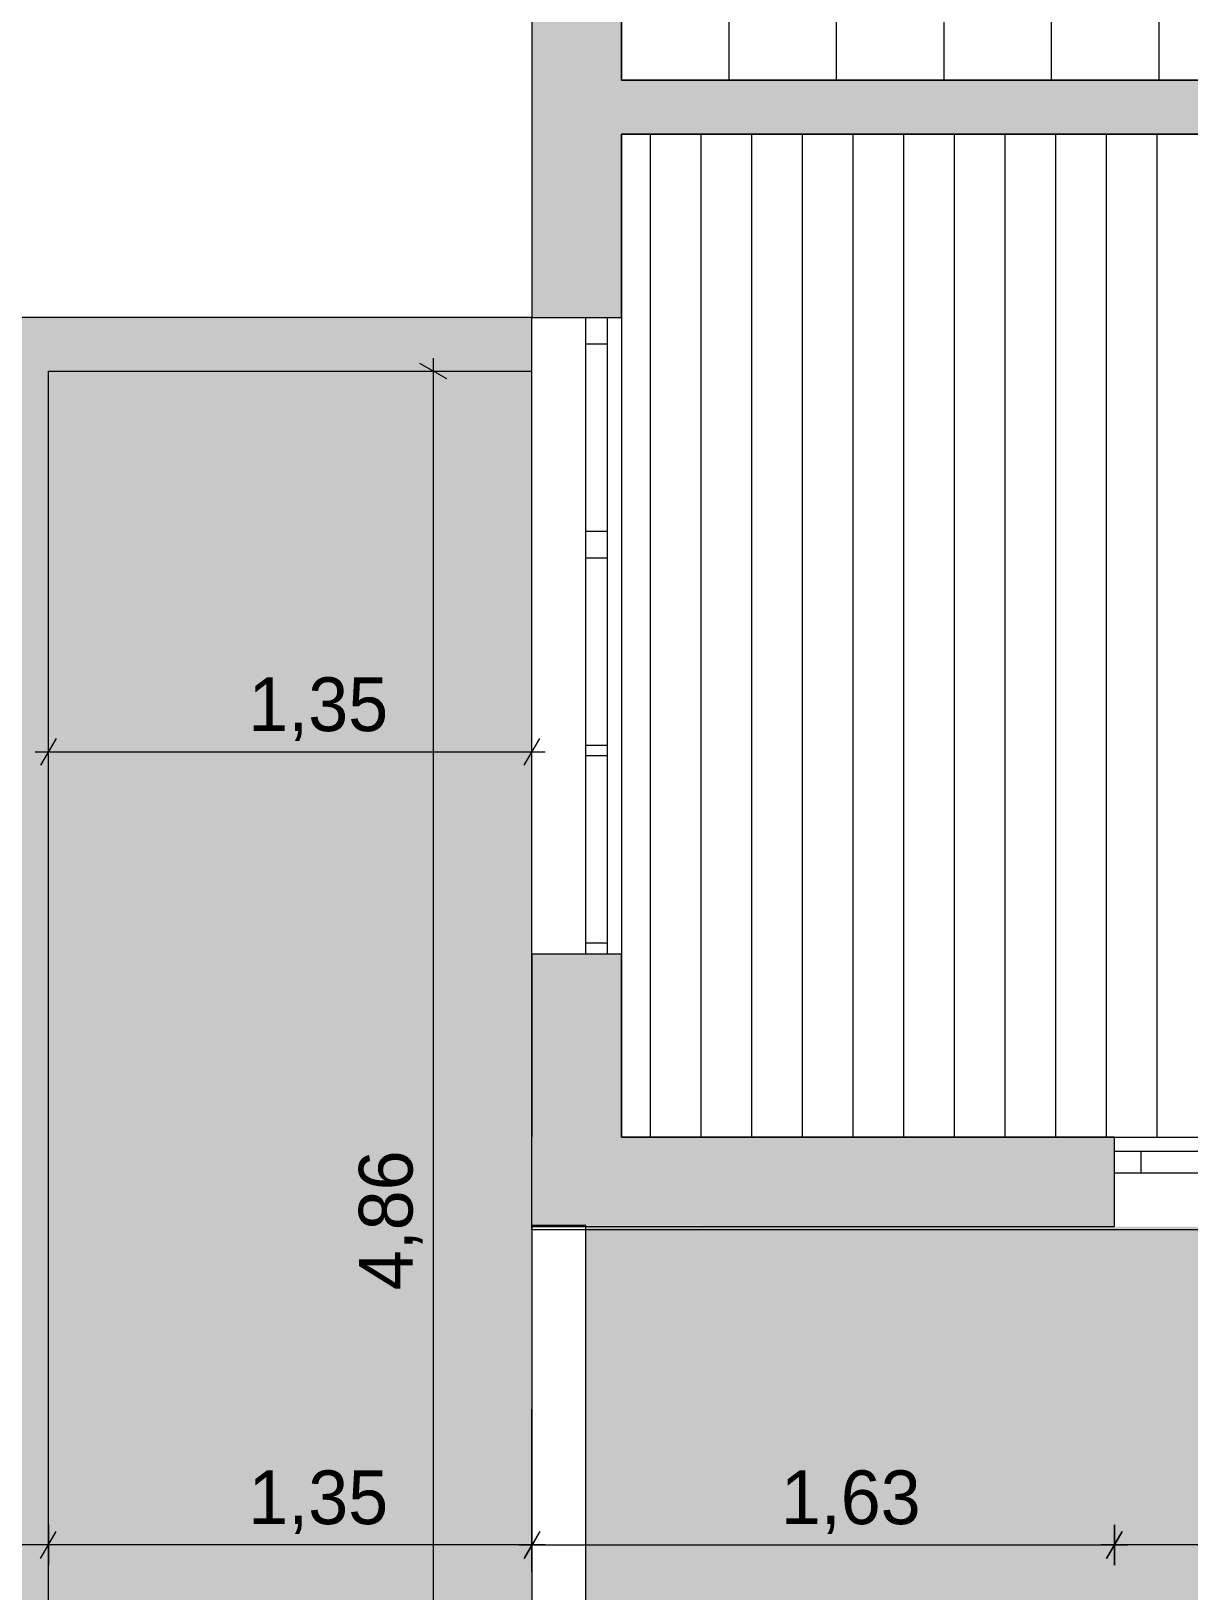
# Model space of a CAD drawing. Header units: metres. Extents: x -111189 to -108577, y -72951 to -72647.
# Drawn here: x -110740.707 to -110737.475, y -72939.171 to -72934.817 of the extents above; entities that cross this region are included whole.
import ezdxf

# ---------------------------------------------------------------- set-up
doc = ezdxf.new("R2010")
doc.units = ezdxf.units.M
doc.header["$MEASUREMENT"] = 0
doc.set_wipeout_variables(frame=1)
for name, pattern in [('Dashed', [0.423333, 0.211667, -0.211667]), ('Dot & Dashed', [0.670278, 0.3175, -0.176389, 0, -0.176389]), ('OTK - Tracejado', [0.08, 0.04, -0.04]), ('Wipeout_Contour', [1, 0, -1])]:
    doc.linetypes.add(name, pattern=pattern)
for name, color, linetype in [('Planta Piso -1_1_0', 7, 'Continuous'), ('Planta Piso -1_1_01 - TERRENO PROPOSTO', 7, 'Continuous'), ('Planta Piso -1_1_03 - LAJES', 7, 'Continuous'), ('Planta Piso -1_1_06 - ESCADAS _ GUARDAS', 7, 'Continuous'), ('Planta Piso -1_1_07 - MUROS', 7, 'Continuous'), ('Planta Piso -1_1_12 - COTAS GERAIS', 7, 'Continuous')]:
    doc.layers.add(name, color=color, linetype=linetype)
doc.styles.add('ESTILO_GERADO_3', font='AGENCYR.TTF')

# ---------------------------------------------------------------- blocks, each defined once
blk = doc.blocks.new('*X140', base_point=(-110755.4355, -72968.689))
at = {"layer": 'Planta Piso -1_1_03 - LAJES', "color": 253, "linetype": 'Continuous', "lineweight": 9, "ltscale": 1000}
for p, q in [((-110738.9782, -72935.1539), (-110738.9782, -72935.1039)), ((-110738.9782, -72935.1539), (-110738.9782, -72935.1039)), ((-110738.8367, -72935.1539), (-110738.8367, -72935.1039)), ((-110738.8367, -72935.1539), (-110738.8367, -72935.1039)), ((-110738.6952, -72935.1539), (-110738.6952, -72935.1039)), ((-110738.6952, -72935.1539), (-110738.6952, -72935.1039)), ((-110738.5537, -72935.1539), (-110738.5537, -72935.1039)), ((-110738.5537, -72935.1539), (-110738.5537, -72935.1039)), ((-110738.4122, -72935.1539), (-110738.4122, -72935.1039)), ((-110738.4122, -72935.1539), (-110738.4122, -72935.1039)), ((-110738.2707, -72935.1539), (-110738.2707, -72935.1039)), ((-110738.2707, -72935.1539), (-110738.2707, -72935.1039)), ((-110738.1292, -72935.1539), (-110738.1292, -72935.1039)), ((-110738.1292, -72935.1539), (-110738.1292, -72935.1039)), ((-110737.9877, -72935.1539), (-110737.9877, -72935.1039)), ((-110737.9877, -72935.1539), (-110737.9877, -72935.1039)), ((-110737.8462, -72935.1539), (-110737.8462, -72935.1039)), ((-110737.8462, -72935.1539), (-110737.8462, -72935.1039)), ((-110737.7047, -72935.1539), (-110737.7047, -72935.1039)), ((-110737.7047, -72935.1539), (-110737.7047, -72935.1039)), ((-110737.5632, -72935.1539), (-110737.5632, -72935.1039)), ((-110737.5632, -72935.1539), (-110737.5632, -72935.1039)), ((-110738.9782, -72935.4039), (-110738.9782, -72935.1539)), ((-110738.9782, -72935.4039), (-110738.9782, -72935.1539)), ((-110738.8367, -72935.4039), (-110738.8367, -72935.1539)), ((-110738.8367, -72935.4039), (-110738.8367, -72935.1539)), ((-110738.6952, -72935.4039), (-110738.6952, -72935.1539)), ((-110738.6952, -72935.4039), (-110738.6952, -72935.1539)), ((-110738.5537, -72935.4039), (-110738.5537, -72935.1539)), ((-110738.5537, -72935.4039), (-110738.5537, -72935.1539)), ((-110738.4122, -72935.4039), (-110738.4122, -72935.1539)), ((-110738.4122, -72935.4039), (-110738.4122, -72935.1539)), ((-110738.2707, -72935.4039), (-110738.2707, -72935.1539)), ((-110738.2707, -72935.4039), (-110738.2707, -72935.1539)), ((-110738.1292, -72935.4039), (-110738.1292, -72935.1539)), ((-110738.1292, -72935.4039), (-110738.1292, -72935.1539)), ((-110737.9877, -72935.4039), (-110737.9877, -72935.1539)), ((-110737.9877, -72935.4039), (-110737.9877, -72935.1539)), ((-110737.8462, -72935.4039), (-110737.8462, -72935.1539)), ((-110737.8462, -72935.4039), (-110737.8462, -72935.1539)), ((-110737.7047, -72935.4039), (-110737.7047, -72935.1539)), ((-110737.7047, -72935.4039), (-110737.7047, -72935.1539)), ((-110737.5632, -72935.4039), (-110737.5632, -72935.1539)), ((-110737.5632, -72935.4039), (-110737.5632, -72935.1539)), ((-110738.9782, -72935.6539), (-110738.9782, -72935.4039)), ((-110738.9782, -72935.6539), (-110738.9782, -72935.4039)), ((-110738.8367, -72935.6539), (-110738.8367, -72935.4039)), ((-110738.8367, -72935.6539), (-110738.8367, -72935.4039)), ((-110738.6952, -72935.6539), (-110738.6952, -72935.4039)), ((-110738.6952, -72935.6539), (-110738.6952, -72935.4039)), ((-110738.5537, -72935.6539), (-110738.5537, -72935.4039)), ((-110738.5537, -72935.6539), (-110738.5537, -72935.4039)), ((-110738.4122, -72935.6539), (-110738.4122, -72935.4039)), ((-110738.4122, -72935.6539), (-110738.4122, -72935.4039)), ((-110738.2707, -72935.6539), (-110738.2707, -72935.4039)), ((-110738.2707, -72935.6539), (-110738.2707, -72935.4039)), ((-110738.1292, -72935.6539), (-110738.1292, -72935.4039)), ((-110738.1292, -72935.6539), (-110738.1292, -72935.4039)), ((-110737.9877, -72935.6539), (-110737.9877, -72935.4039)), ((-110737.9877, -72935.6539), (-110737.9877, -72935.4039)), ((-110737.8462, -72935.6539), (-110737.8462, -72935.4039)), ((-110737.8462, -72935.6539), (-110737.8462, -72935.4039)), ((-110737.7047, -72935.6539), (-110737.7047, -72935.4039)), ((-110737.7047, -72935.6539), (-110737.7047, -72935.4039)), ((-110737.5632, -72935.6539), (-110737.5632, -72935.4039)), ((-110737.5632, -72935.6539), (-110737.5632, -72935.4039)), ((-110738.9782, -72935.9039), (-110738.9782, -72935.6539)), ((-110738.9782, -72935.9039), (-110738.9782, -72935.6539)), ((-110738.8367, -72935.9039), (-110738.8367, -72935.6539)), ((-110738.8367, -72935.9039), (-110738.8367, -72935.6539)), ((-110738.6952, -72935.9039), (-110738.6952, -72935.6539)), ((-110738.6952, -72935.9039), (-110738.6952, -72935.6539)), ((-110738.5537, -72935.9039), (-110738.5537, -72935.6539)), ((-110738.5537, -72935.9039), (-110738.5537, -72935.6539)), ((-110738.4122, -72935.9039), (-110738.4122, -72935.6539)), ((-110738.4122, -72935.9039), (-110738.4122, -72935.6539)), ((-110738.2707, -72935.9039), (-110738.2707, -72935.6539)), ((-110738.2707, -72935.9039), (-110738.2707, -72935.6539)), ((-110738.1292, -72935.9039), (-110738.1292, -72935.6539)), ((-110738.1292, -72935.9039), (-110738.1292, -72935.6539)), ((-110737.9877, -72935.9039), (-110737.9877, -72935.6539)), ((-110737.9877, -72935.9039), (-110737.9877, -72935.6539)), ((-110737.8462, -72935.9039), (-110737.8462, -72935.6539)), ((-110737.8462, -72935.9039), (-110737.8462, -72935.6539)), ((-110737.7047, -72935.9039), (-110737.7047, -72935.6539)), ((-110737.7047, -72935.9039), (-110737.7047, -72935.6539)), ((-110737.5632, -72935.9039), (-110737.5632, -72935.6539)), ((-110737.5632, -72935.9039), (-110737.5632, -72935.6539)), ((-110738.9782, -72936.1539), (-110738.9782, -72935.9039)), ((-110738.9782, -72936.1539), (-110738.9782, -72935.9039)), ((-110738.8367, -72936.1539), (-110738.8367, -72935.9039)), ((-110738.8367, -72936.1539), (-110738.8367, -72935.9039)), ((-110738.6952, -72936.1539), (-110738.6952, -72935.9039)), ((-110738.6952, -72936.1539), (-110738.6952, -72935.9039)), ((-110738.5537, -72936.1539), (-110738.5537, -72935.9039)), ((-110738.5537, -72936.1539), (-110738.5537, -72935.9039)), ((-110738.4122, -72936.1539), (-110738.4122, -72935.9039)), ((-110738.4122, -72936.1539), (-110738.4122, -72935.9039)), ((-110738.2707, -72936.1539), (-110738.2707, -72935.9039)), ((-110738.2707, -72936.1539), (-110738.2707, -72935.9039)), ((-110738.1292, -72936.1539), (-110738.1292, -72935.9039)), ((-110738.1292, -72936.1539), (-110738.1292, -72935.9039)), ((-110737.9877, -72936.1539), (-110737.9877, -72935.9039)), ((-110737.9877, -72936.1539), (-110737.9877, -72935.9039)), ((-110737.8462, -72936.1539), (-110737.8462, -72935.9039)), ((-110737.8462, -72936.1539), (-110737.8462, -72935.9039)), ((-110737.7047, -72936.1539), (-110737.7047, -72935.9039)), ((-110737.7047, -72936.1539), (-110737.7047, -72935.9039)), ((-110737.5632, -72936.1539), (-110737.5632, -72935.9039)), ((-110737.5632, -72936.1539), (-110737.5632, -72935.9039)), ((-110738.9782, -72936.4039), (-110738.9782, -72936.1539)), ((-110738.9782, -72936.4039), (-110738.9782, -72936.1539)), ((-110738.8367, -72936.4039), (-110738.8367, -72936.1539)), ((-110738.8367, -72936.4039), (-110738.8367, -72936.1539)), ((-110738.6952, -72936.4039), (-110738.6952, -72936.1539)), ((-110738.6952, -72936.4039), (-110738.6952, -72936.1539)), ((-110738.5537, -72936.4039), (-110738.5537, -72936.1539)), ((-110738.5537, -72936.4039), (-110738.5537, -72936.1539)), ((-110738.4122, -72936.4039), (-110738.4122, -72936.1539)), ((-110738.4122, -72936.4039), (-110738.4122, -72936.1539)), ((-110738.2707, -72936.4039), (-110738.2707, -72936.1539)), ((-110738.2707, -72936.4039), (-110738.2707, -72936.1539)), ((-110738.1292, -72936.4039), (-110738.1292, -72936.1539)), ((-110738.1292, -72936.4039), (-110738.1292, -72936.1539)), ((-110737.9877, -72936.4039), (-110737.9877, -72936.1539)), ((-110737.9877, -72936.4039), (-110737.9877, -72936.1539)), ((-110737.8462, -72936.4039), (-110737.8462, -72936.1539)), ((-110737.8462, -72936.4039), (-110737.8462, -72936.1539)), ((-110737.7047, -72936.4039), (-110737.7047, -72936.1539)), ((-110737.7047, -72936.4039), (-110737.7047, -72936.1539)), ((-110737.5632, -72936.4039), (-110737.5632, -72936.1539)), ((-110737.5632, -72936.4039), (-110737.5632, -72936.1539)), ((-110738.9782, -72936.6539), (-110738.9782, -72936.4039)), ((-110738.9782, -72936.6539), (-110738.9782, -72936.4039)), ((-110738.8367, -72936.6539), (-110738.8367, -72936.4039)), ((-110738.8367, -72936.6539), (-110738.8367, -72936.4039)), ((-110738.6952, -72936.6539), (-110738.6952, -72936.4039)), ((-110738.6952, -72936.6539), (-110738.6952, -72936.4039)), ((-110738.5537, -72936.6539), (-110738.5537, -72936.4039)), ((-110738.5537, -72936.6539), (-110738.5537, -72936.4039)), ((-110738.4122, -72936.6539), (-110738.4122, -72936.4039)), ((-110738.4122, -72936.6539), (-110738.4122, -72936.4039)), ((-110738.2707, -72936.6539), (-110738.2707, -72936.4039)), ((-110738.2707, -72936.6539), (-110738.2707, -72936.4039)), ((-110738.1292, -72936.6539), (-110738.1292, -72936.4039)), ((-110738.1292, -72936.6539), (-110738.1292, -72936.4039)), ((-110737.9877, -72936.6539), (-110737.9877, -72936.4039)), ((-110737.9877, -72936.6539), (-110737.9877, -72936.4039)), ((-110737.8462, -72936.6539), (-110737.8462, -72936.4039)), ((-110737.8462, -72936.6539), (-110737.8462, -72936.4039)), ((-110737.7047, -72936.6539), (-110737.7047, -72936.4039)), ((-110737.7047, -72936.6539), (-110737.7047, -72936.4039)), ((-110737.5632, -72936.6539), (-110737.5632, -72936.4039)), ((-110737.5632, -72936.6539), (-110737.5632, -72936.4039)), ((-110738.9782, -72936.9039), (-110738.9782, -72936.6539)), ((-110738.9782, -72936.9039), (-110738.9782, -72936.6539)), ((-110738.8367, -72936.9039), (-110738.8367, -72936.6539)), ((-110738.8367, -72936.9039), (-110738.8367, -72936.6539)), ((-110738.6952, -72936.9039), (-110738.6952, -72936.6539)), ((-110738.6952, -72936.9039), (-110738.6952, -72936.6539)), ((-110738.5537, -72936.9039), (-110738.5537, -72936.6539)), ((-110738.5537, -72936.9039), (-110738.5537, -72936.6539)), ((-110738.4122, -72936.9039), (-110738.4122, -72936.6539)), ((-110738.4122, -72936.9039), (-110738.4122, -72936.6539)), ((-110738.2707, -72936.9039), (-110738.2707, -72936.6539)), ((-110738.2707, -72936.9039), (-110738.2707, -72936.6539)), ((-110738.1292, -72936.9039), (-110738.1292, -72936.6539)), ((-110738.1292, -72936.9039), (-110738.1292, -72936.6539)), ((-110737.9877, -72936.9039), (-110737.9877, -72936.6539)), ((-110737.9877, -72936.9039), (-110737.9877, -72936.6539)), ((-110737.8462, -72936.9039), (-110737.8462, -72936.6539)), ((-110737.8462, -72936.9039), (-110737.8462, -72936.6539)), ((-110737.7047, -72936.9039), (-110737.7047, -72936.6539)), ((-110737.7047, -72936.9039), (-110737.7047, -72936.6539)), ((-110737.5632, -72936.9039), (-110737.5632, -72936.6539)), ((-110737.5632, -72936.9039), (-110737.5632, -72936.6539)), ((-110738.9782, -72937.1539), (-110738.9782, -72936.9039)), ((-110738.9782, -72937.1539), (-110738.9782, -72936.9039)), ((-110738.8367, -72937.1539), (-110738.8367, -72936.9039)), ((-110738.8367, -72937.1539), (-110738.8367, -72936.9039)), ((-110738.6952, -72937.1539), (-110738.6952, -72936.9039)), ((-110738.6952, -72937.1539), (-110738.6952, -72936.9039)), ((-110738.5537, -72937.1539), (-110738.5537, -72936.9039)), ((-110738.5537, -72937.1539), (-110738.5537, -72936.9039)), ((-110738.4122, -72937.1539), (-110738.4122, -72936.9039)), ((-110738.4122, -72937.1539), (-110738.4122, -72936.9039)), ((-110738.2707, -72937.1539), (-110738.2707, -72936.9039)), ((-110738.2707, -72937.1539), (-110738.2707, -72936.9039)), ((-110738.1292, -72937.1539), (-110738.1292, -72936.9039)), ((-110738.1292, -72937.1539), (-110738.1292, -72936.9039)), ((-110737.9877, -72937.1539), (-110737.9877, -72936.9039)), ((-110737.9877, -72937.1539), (-110737.9877, -72936.9039)), ((-110737.8462, -72937.1539), (-110737.8462, -72936.9039)), ((-110737.8462, -72937.1539), (-110737.8462, -72936.9039)), ((-110737.7047, -72937.1539), (-110737.7047, -72936.9039)), ((-110737.7047, -72937.1539), (-110737.7047, -72936.9039)), ((-110737.5632, -72937.1539), (-110737.5632, -72936.9039)), ((-110737.5632, -72937.1539), (-110737.5632, -72936.9039)), ((-110738.9782, -72937.4039), (-110738.9782, -72937.1539)), ((-110738.9782, -72937.4039), (-110738.9782, -72937.1539)), ((-110738.8367, -72937.4039), (-110738.8367, -72937.1539)), ((-110738.8367, -72937.4039), (-110738.8367, -72937.1539)), ((-110738.6952, -72937.4039), (-110738.6952, -72937.1539)), ((-110738.6952, -72937.4039), (-110738.6952, -72937.1539)), ((-110738.5537, -72937.4039), (-110738.5537, -72937.1539)), ((-110738.5537, -72937.4039), (-110738.5537, -72937.1539)), ((-110738.4122, -72937.4039), (-110738.4122, -72937.1539)), ((-110738.4122, -72937.4039), (-110738.4122, -72937.1539)), ((-110738.2707, -72937.4039), (-110738.2707, -72937.1539)), ((-110738.2707, -72937.4039), (-110738.2707, -72937.1539)), ((-110738.1292, -72937.4039), (-110738.1292, -72937.1539)), ((-110738.1292, -72937.4039), (-110738.1292, -72937.1539)), ((-110737.9877, -72937.4039), (-110737.9877, -72937.1539)), ((-110737.9877, -72937.4039), (-110737.9877, -72937.1539)), ((-110737.8462, -72937.4039), (-110737.8462, -72937.1539)), ((-110737.8462, -72937.4039), (-110737.8462, -72937.1539)), ((-110737.7047, -72937.4039), (-110737.7047, -72937.1539)), ((-110737.7047, -72937.4039), (-110737.7047, -72937.1539)), ((-110737.5632, -72937.4039), (-110737.5632, -72937.1539)), ((-110737.5632, -72937.4039), (-110737.5632, -72937.1539)), ((-110738.9782, -72937.6539), (-110738.9782, -72937.4039)), ((-110738.9782, -72937.6539), (-110738.9782, -72937.4039)), ((-110738.8367, -72937.6539), (-110738.8367, -72937.4039)), ((-110738.8367, -72937.6539), (-110738.8367, -72937.4039)), ((-110738.6952, -72937.6539), (-110738.6952, -72937.4039)), ((-110738.6952, -72937.6539), (-110738.6952, -72937.4039)), ((-110738.5537, -72937.6539), (-110738.5537, -72937.4039)), ((-110738.5537, -72937.6539), (-110738.5537, -72937.4039)), ((-110738.4122, -72937.6539), (-110738.4122, -72937.4039)), ((-110738.4122, -72937.6539), (-110738.4122, -72937.4039)), ((-110738.2707, -72937.6539), (-110738.2707, -72937.4039)), ((-110738.2707, -72937.6539), (-110738.2707, -72937.4039)), ((-110738.1292, -72937.6539), (-110738.1292, -72937.4039)), ((-110738.1292, -72937.6539), (-110738.1292, -72937.4039)), ((-110737.9877, -72937.6539), (-110737.9877, -72937.4039)), ((-110737.9877, -72937.6539), (-110737.9877, -72937.4039)), ((-110737.8462, -72937.6539), (-110737.8462, -72937.4039)), ((-110737.8462, -72937.6539), (-110737.8462, -72937.4039)), ((-110737.7047, -72937.6539), (-110737.7047, -72937.4039)), ((-110737.7047, -72937.6539), (-110737.7047, -72937.4039)), ((-110737.5632, -72937.6539), (-110737.5632, -72937.4039)), ((-110737.5632, -72937.6539), (-110737.5632, -72937.4039)), ((-110738.9782, -72937.9039), (-110738.9782, -72937.6539)), ((-110738.9782, -72937.9039), (-110738.9782, -72937.6539)), ((-110738.8367, -72937.9039), (-110738.8367, -72937.6539)), ((-110738.8367, -72937.9039), (-110738.8367, -72937.6539)), ((-110738.6952, -72937.9039), (-110738.6952, -72937.6539)), ((-110738.6952, -72937.9039), (-110738.6952, -72937.6539)), ((-110738.5537, -72937.9039), (-110738.5537, -72937.6539)), ((-110738.5537, -72937.9039), (-110738.5537, -72937.6539)), ((-110738.4122, -72937.9039), (-110738.4122, -72937.6539)), ((-110738.4122, -72937.9039), (-110738.4122, -72937.6539)), ((-110738.2707, -72937.9039), (-110738.2707, -72937.6539)), ((-110738.2707, -72937.9039), (-110738.2707, -72937.6539)), ((-110738.1292, -72937.9039), (-110738.1292, -72937.6539)), ((-110738.1292, -72937.9039), (-110738.1292, -72937.6539)), ((-110737.9877, -72937.9039), (-110737.9877, -72937.6539)), ((-110737.9877, -72937.9039), (-110737.9877, -72937.6539)), ((-110737.8462, -72937.9039), (-110737.8462, -72937.6539)), ((-110737.8462, -72937.9039), (-110737.8462, -72937.6539)), ((-110737.7047, -72937.9039), (-110737.7047, -72937.6539)), ((-110737.7047, -72937.9039), (-110737.7047, -72937.6539)), ((-110737.5632, -72937.9039), (-110737.5632, -72937.6539)), ((-110737.5632, -72937.9039), (-110737.5632, -72937.6539))]:
    blk.add_line(p, q, dxfattribs=at)

msp = doc.modelspace()

# ---------------------------------------------------------------- hatches: boundary and pattern name
at = {"layer": 'Planta Piso -1_1_01 - TERRENO PROPOSTO', "linetype": 'Continuous', "lineweight": 0, "true_color": 0xd7ebd2, "transparency": 33554539}
msp.add_hatch(color=254, dxfattribs=at).paths.add_polyline_path([(-110739.3087, -72942.6896), (-110735.9188, -72942.0203), (-110735.4179, -72941.9214), (-110734.7096, -72941.7815), (-110734.187, -72941.6784), (-110733.1988, -72941.4832), (-110732.895, -72941.4233), (-110731.9585, -72941.2384), (-110731.791, -72941.2053), (-110731.2044, -72941.0895), (-110731.1248, -72941.0738), (-110731.0159, -72941.0523), (-110730.9458, -72941.0384), (-110730.5666, -72940.9636), (-110730.5312, -72940.9566), (-110730.0169, -72940.855), (-110729.9788, -72940.8475), (-110729.3922, -72940.7317), (-110728.888, -72940.6321), (-110728.8055, -72940.6158), (-110727.3641, -72940.3313), (-110724.5435, -72939.7744), (-110724.5027, -72939.7663), (-110724.5128, -72938.9649), (-110724.5231, -72938.1539), (-110724.5287, -72936.7258), (-110724.5305, -72936.2737), (-110724.5322, -72935.8568), (-110724.5387, -72934.1966), (-110724.5411, -72933.5929), (-110724.5427, -72933.1934), (-110724.543, -72933.1216), (-110724.5438, -72932.9184), (-110724.5462, -72932.2988), (-110724.5564, -72929.7216), (-110724.5631, -72928.0039), (-110724.6598, -72928.0039), (-110725.3319, -72928.0039), (-110726.4104, -72928.0039), (-110727.0786, -72928.0039), (-110727.3641, -72928.0039), (-110727.6497, -72928.0039), (-110727.678, -72928.0039), (-110727.8183, -72928.0039), (-110727.9414, -72928.0039), (-110728.0526, -72928.0039), (-110728.3612, -72928.0039), (-110728.5821, -72928.0039), (-110728.779, -72928.0039), (-110729.1712, -72928.0039), (-110729.3572, -72928.0039), (-110729.3573, -72928.7105), (-110729.3574, -72929.1132), (-110729.3574, -72929.3936), (-110729.3574, -72929.5192), (-110729.3574, -72929.583), (-110729.3575, -72930.0551), (-110729.3575, -72930.3831), (-110729.3577, -72931.5821), (-110729.358, -72933.2863), (-110729.3583, -72935.4068), (-110729.3584, -72936.0907), (-110729.3584, -72936.2945), (-110729.3584, -72936.7258), (-110729.3586, -72937.6528), (-110729.3587, -72937.9089), (-110729.3995, -72937.9089), (-110729.6657, -72937.9089), (-110729.7021, -72937.9089), (-110729.9697, -72937.9089), (-110730.2683, -72937.9089), (-110730.6507, -72937.9089), (-110730.9036, -72937.9089), (-110730.9207, -72937.9089), (-110731.2351, -72937.9089), (-110731.4166, -72937.9089), (-110731.4496, -72937.9089), (-110731.5005, -72937.9089), (-110731.5374, -72937.9089), (-110731.7473, -72937.9089), (-110732.0153, -72937.9089), (-110732.0898, -72937.9089), (-110732.2768, -72937.9089), (-110732.6829, -72937.9089), (-110732.934, -72937.9089), (-110733.0638, -72937.9089), (-110734.0587, -72937.9089), (-110734.0587, -72938.1539), (-110734.4549, -72938.1539), (-110734.8705, -72938.1539), (-110735.1607, -72938.1539), (-110735.6558, -72938.1539), (-110735.913, -72938.1539), (-110736.3671, -72938.1539), (-110736.5337, -72938.1539), (-110737.4082, -72938.1539), (-110739.3087, -72938.1539), (-110739.3087, -72935.6158), (-110740.8094, -72935.6158), (-110740.8087, -72940.6245), (-110739.3087, -72940.6245)])
at = {"layer": 'Planta Piso -1_1_03 - LAJES', "linetype": 'Continuous', "lineweight": 9, "transparency": 33554546}
h = msp.add_hatch(dxfattribs=at)
h.set_pattern_fill('GRID_30X30_0001', color=253, style=0, pattern_type=2)
h.set_pattern_definition([(4e-07, (-110739.05865, -72934.95392), (-2e-09, 0.3), []), (90, (-110739.05865, -72934.95392), (0.3, 2e-09), [])])
h.paths.add_polyline_path([(-110739.0587, -72934.9539), (-110734.0587, -72934.9539), (-110734.0587, -72937.6589), (-110729.6087, -72937.6589), (-110729.6087, -72928.2539), (-110731.6087, -72928.2539), (-110731.6087, -72930.4039), (-110732.6587, -72930.4039), (-110739.0587, -72930.4039)])
at = {"layer": 'Planta Piso -1_1_07 - MUROS', "linetype": 'Continuous', "lineweight": 0, "true_color": 0x939598}
h = msp.add_hatch(color=252, dxfattribs=at)
h.paths.add_polyline_path([(-110736.32, -72928.0039), (-110736.5406, -72928.0039), (-110736.9991, -72928.0039), (-110736.9991, -72928.2539), (-110736.32, -72928.2539)])
h.paths.add_polyline_path([(-110732.2587, -72928.0039), (-110736.32, -72928.0039), (-110736.32, -72928.2539), (-110736.0587, -72928.2539), (-110732.2587, -72928.2539)])
h.paths.add_polyline_path([(-110733.7587, -72928.2539), (-110733.9087, -72928.2539), (-110733.9087, -72929.3439), (-110733.7587, -72929.3439), (-110733.7587, -72929.3219)])
h.paths.add_polyline_path([(-110731.6087, -72928.2539), (-110731.7587, -72928.2539), (-110731.7587, -72930.2539), (-110732.2587, -72930.2539), (-110732.2587, -72930.4039), (-110731.6087, -72930.4039), (-110731.6087, -72930.2539)])
h.paths.add_polyline_path([(-110732.2587, -72930.2539), (-110733.7587, -72930.2539), (-110733.7587, -72930.2039), (-110733.9087, -72930.2039), (-110733.9087, -72930.2139), (-110733.9087, -72930.2539), (-110734.6987, -72930.2539), (-110734.6987, -72930.4039), (-110732.6587, -72930.4039), (-110732.2587, -72930.4039)])
h.paths.add_polyline_path([(-110735.5587, -72930.2539), (-110735.5807, -72930.2539), (-110736.32, -72930.2539), (-110736.32, -72930.4039), (-110735.5587, -72930.4039)])
h.paths.add_polyline_path([(-110736.9991, -72930.2539), (-110738.0587, -72930.2539), (-110738.0587, -72930.2539), (-110739.0587, -72930.2539), (-110739.0587, -72930.4039), (-110736.9991, -72930.4039)])
h.paths.add_polyline_path([(-110736.32, -72930.2539), (-110736.3762, -72930.2539), (-110736.9991, -72930.2539), (-110736.9991, -72930.4039), (-110736.32, -72930.4039)])
h.paths.add_polyline_path([(-110731.1241, -72928.0039), (-110731.3748, -72928.0039), (-110732.2587, -72928.0039), (-110732.2587, -72928.2539), (-110731.1241, -72928.2539)])
h.paths.add_polyline_path([(-110729.3587, -72928.0039), (-110731.1241, -72928.0039), (-110731.1241, -72928.2539), (-110729.3587, -72928.2539)])
h.paths.add_polyline_path([(-110729.3587, -72928.2539), (-110729.6087, -72928.2539), (-110729.6087, -72930.6507), (-110729.3587, -72930.6507)])
h.paths.add_polyline_path([(-110729.3587, -72930.6507), (-110729.6087, -72930.6507), (-110729.6087, -72933.5902), (-110729.3587, -72933.5902)])
h.paths.add_polyline_path([(-110729.3587, -72933.5902), (-110729.6087, -72933.5902), (-110729.6087, -72933.6465), (-110729.6087, -72933.7544), (-110729.3587, -72933.7544)])
h.paths.add_polyline_path([(-110729.3587, -72937.6589), (-110729.3587, -72935.2039), (-110729.3587, -72935.0343), (-110729.3587, -72933.7544), (-110729.6087, -72933.7544), (-110729.6087, -72935.2039), (-110729.6087, -72937.6589), (-110730.7091, -72937.6589), (-110730.7091, -72937.6989), (-110730.7091, -72937.7589), (-110730.7091, -72937.9089), (-110729.3587, -72937.9089)])
h.paths.add_polyline_path([(-110732.708, -72937.7589), (-110732.708, -72937.6989), (-110732.708, -72937.6589), (-110734.0587, -72937.6589), (-110734.0587, -72934.9539), (-110735.0987, -72934.9539), (-110735.0987, -72935.1039), (-110734.3087, -72935.1039), (-110734.3087, -72937.9039), (-110735.6842, -72937.9039), (-110735.6842, -72937.9439), (-110735.6842, -72938.0039), (-110735.6842, -72938.1539), (-110734.3087, -72938.1539), (-110734.0587, -72938.1539), (-110734.0587, -72937.9089), (-110732.708, -72937.9089)])
h.paths.add_polyline_path([(-110737.6831, -72938.0039), (-110737.6831, -72937.9439), (-110737.6831, -72937.9039), (-110739.0587, -72937.9039), (-110739.0587, -72937.392), (-110739.0987, -72937.392), (-110739.1587, -72937.392), (-110739.3087, -72937.392), (-110739.3087, -72938.1512), (-110739.1587, -72938.1512), (-110737.6831, -72938.1535)])
h.paths.add_polyline_path([(-110731.1249, -72933.4428), (-110731.1249, -72931.7371), (-110731.4197, -72931.7371), (-110731.4197, -72933.4428)], flags=9)
h.paths.add_polyline_path([(-110729.9525, -72933.6263), (-110729.6031, -72933.6263), (-110729.6031, -72933.3315), (-110729.9525, -72933.3315)], flags=9)
h.paths.add_polyline_path([(-110740.1458, -72936.8647), (-110739.8354, -72936.8647), (-110739.8354, -72936.5699), (-110740.1458, -72936.5699)], flags=9)
h.paths.add_polyline_path([(-110739.5481, -72938.3731), (-110739.5481, -72938.0232), (-110739.8428, -72938.0232), (-110739.8428, -72938.3731)], flags=9)
h.paths.add_polyline_path([(-110740.1458, -72939.0785), (-110739.8354, -72939.0785), (-110739.8354, -72938.7837), (-110740.1458, -72938.7837)], flags=9)
h.paths.add_polyline_path([(-110738.6592, -72939.0785), (-110738.3464, -72939.0785), (-110738.3464, -72938.7837), (-110738.6592, -72938.7837)], flags=9)
h.paths.add_polyline_path([(-110740.6773, -72938.6408), (-110740.5886, -72938.6408), (-110740.5886, -72938.5367), (-110740.6773, -72938.5367)], flags=9)
h.paths.add_polyline_path([(-110740.6773, -72938.9208), (-110740.5886, -72938.9208), (-110740.5886, -72938.8167), (-110740.6773, -72938.8167)], flags=9)
h = msp.add_hatch(color=252, dxfattribs=at)
h.paths.add_polyline_path([(-110739.0587, -72934.6613), (-110739.3087, -72934.6613), (-110739.3087, -72934.9539), (-110739.0587, -72934.9539)])
h.paths.add_polyline_path([(-110736.9991, -72934.9539), (-110739.3087, -72934.9539), (-110739.3087, -72935.1039), (-110736.9991, -72935.1039)])
h.paths.add_polyline_path([(-110736.32, -72934.9539), (-110736.9991, -72934.9539), (-110736.9991, -72935.1039), (-110736.32, -72935.1039)])
h.paths.add_polyline_path([(-110735.9587, -72934.9539), (-110736.32, -72934.9539), (-110736.32, -72935.1039), (-110735.9587, -72935.1039)])
h.paths.add_polyline_path([(-110739.0587, -72935.1039), (-110739.3087, -72935.1039), (-110739.3087, -72935.6158), (-110739.1587, -72935.6158), (-110739.0987, -72935.6158), (-110739.0587, -72935.6158)])

# ---------------------------------------------------------------- linework, layer by layer
at = {"layer": 'Planta Piso -1_1_0', "color": 7, "linetype": 'Continuous', "lineweight": 13, "ltscale": 1000}
for p, q in [((-110739.1587, -72935.6158), (-110739.0987, -72935.6158)), ((-110739.1587, -72935.6908), (-110739.1587, -72935.6158)), ((-110739.1587, -72935.6158), (-110739.0987, -72935.6158)), ((-110739.1587, -72935.6158), (-110739.0987, -72935.6158)), ((-110739.0987, -72935.6158), (-110739.0587, -72935.6158)), ((-110739.0987, -72935.6158), (-110739.0987, -72935.6908)), ((-110739.0987, -72935.6158), (-110739.0587, -72935.6158)), ((-110739.0987, -72935.6908), (-110739.1587, -72935.6908)), ((-110739.1587, -72936.2129), (-110739.1587, -72935.6908)), ((-110739.0987, -72935.6908), (-110739.0987, -72936.2129)), ((-110739.1587, -72936.2729), (-110739.1587, -72936.2129)), ((-110739.1587, -72936.2129), (-110739.0987, -72936.2129)), ((-110739.0987, -72936.2129), (-110739.0987, -72936.2729)), ((-110739.1587, -72936.2879), (-110739.1587, -72936.2729)), ((-110739.0987, -72936.2729), (-110739.0987, -72936.2879)), ((-110739.0987, -72936.2879), (-110739.1587, -72936.2879)), ((-110739.1587, -72936.81), (-110739.1587, -72936.2879)), ((-110739.0987, -72936.2879), (-110739.0987, -72936.81)), ((-110739.1587, -72936.825), (-110739.1587, -72936.81)), ((-110739.1587, -72936.81), (-110739.0987, -72936.81)), ((-110739.1587, -72936.84), (-110739.1587, -72936.825)), ((-110739.0987, -72936.84), (-110739.1587, -72936.84)), ((-110739.1587, -72937.362), (-110739.1587, -72936.84)), ((-110739.0987, -72936.81), (-110739.0987, -72936.825)), ((-110739.0987, -72936.825), (-110739.0987, -72936.84)), ((-110739.0987, -72936.84), (-110739.0987, -72937.362)), ((-110739.1587, -72937.392), (-110739.1587, -72937.362)), ((-110739.1587, -72937.362), (-110739.0987, -72937.362)), ((-110739.0987, -72937.362), (-110739.0987, -72937.392)), ((-110739.1587, -72937.392), (-110739.0987, -72937.392)), ((-110739.1587, -72937.392), (-110739.0987, -72937.392)), ((-110739.1587, -72937.392), (-110739.0987, -72937.392)), ((-110739.0987, -72937.392), (-110739.0587, -72937.392)), ((-110739.0987, -72937.392), (-110739.0587, -72937.392)), ((-110737.6831, -72937.9439), (-110737.6831, -72937.9039)), ((-110737.6831, -72937.9439), (-110737.6831, -72937.9039)), ((-110737.6831, -72938.0039), (-110737.6831, -72937.9439)), ((-110737.6081, -72937.9439), (-110737.6831, -72937.9439)), ((-110737.6831, -72938.0039), (-110737.6831, -72937.9439)), ((-110737.6831, -72938.0039), (-110737.6831, -72937.9439)), ((-110737.6081, -72938.0039), (-110737.6081, -72937.9439)), ((-110735.7592, -72937.9439), (-110737.6081, -72937.9439)), ((-110737.6831, -72938.1539), (-110737.6831, -72938.0039)), ((-110737.6831, -72938.0039), (-110737.6081, -72938.0039)), ((-110737.6831, -72938.1539), (-110737.6831, -72938.0039)), ((-110737.6081, -72938.0039), (-110735.7592, -72938.0039))]:
    msp.add_line(p, q, dxfattribs=at)
at = {"layer": 'Planta Piso -1_1_0', "color": 7, "linetype": 'Continuous', "lineweight": 13, "ltscale": 1000, "flags": 128}
for points in [[(-110739.0587, -72934.9539), (-110739.0587, -72934.6613)], [(-110735.9587, -72934.9539), (-110739.0587, -72934.9539)], [(-110739.0587, -72935.1039), (-110735.9587, -72935.1039)], [(-110739.0587, -72935.6158), (-110739.0587, -72935.1039)], [(-110739.0587, -72937.9039), (-110739.0587, -72937.392)], [(-110737.6831, -72937.9039), (-110739.0587, -72937.9039)]]:
    msp.add_lwpolyline(points, dxfattribs=at)
at = {"layer": 'Planta Piso -1_1_03 - LAJES', "color": 7, "linetype": 'Continuous', "lineweight": 13, "ltscale": 1000, "flags": 128}
for points in [[(-110739.0587, -72934.9539), (-110734.0587, -72934.9539), (-110734.0587, -72937.6589), (-110729.6087, -72937.6589), (-110729.6087, -72928.2539), (-110731.6087, -72928.2539), (-110731.6087, -72930.4039), (-110732.6587, -72930.4039), (-110739.0587, -72930.4039)], [(-110739.0587, -72935.1039), (-110739.0587, -72937.9039), (-110734.3087, -72937.9039), (-110734.3087, -72935.1039)]]:
    msp.add_lwpolyline(points, close=True, dxfattribs=at)
at = {"layer": 'Planta Piso -1_1_12 - COTAS GERAIS', "color": 7, "linetype": 'Continuous', "lineweight": 5, "ltscale": 1000}
for p, q in [((-110737.7048, -72939.0799), (-110737.6615, -72939.0049)), ((-110737.6615, -72939.0049), (-110737.7048, -72939.0799)), ((-110737.6831, -72939.0986), (-110737.6831, -72938.9861)), ((-110737.6831, -72938.9861), (-110737.6831, -72939.0986)), ((-110737.6831, -72939.0424), (-110737.7198, -72939.0424)), ((-110737.6831, -72939.0424), (-110737.6464, -72939.0424)), ((-110735.6842, -72939.0424), (-110737.6831, -72939.0424))]:
    msp.add_line(p, q, dxfattribs=at)

# ---------------------------------------------------------------- block references
at = {"layer": 'Planta Piso -1_1_0', "color": 7, "linetype": 'Dot & Dashed', "lineweight": 13, "ltscale": 10}
msp.add_blockref('*X140', (-110755.4355, -72968.689), dxfattribs=at)

# ---------------------------------------------------------------- texts
at = {"layer": 'Planta Piso -1_1_12 - COTAS GERAIS', "color": 7, "linetype": 'Continuous', "lineweight": 5, "insert": (-110738.6141, -72939.0124), "char_height": 0.15, "width": 0.236403, "attachment_point": 7, "style": 'ESTILO_GERADO_3'}
msp.add_mtext('\\A1;{\\pql;\\fAgency FB|b0|i0|c0|p0;\\W1.000000;1,63}', dxfattribs=at)

# ---------------------------------------------------------------- next in the draw order: wipeouts: each hides what was drawn before it
at = {"color": 254, "linetype": 'Wipeout_Contour', "lineweight": 0, "ltscale": 530410.878974}
msp.add_wipeout([(-110739.3087, -72942.6868), (-110739.1587, -72942.6573), (-110739.1587, -72938.1512), (-110739.3087, -72938.1512)], dxfattribs=at).dxf.layer = 'Planta Piso -1_1_07 - MUROS'

# ---------------------------------------------------------------- next in the draw order: linework, layer by layer
at = {"layer": 'Planta Piso -1_1_01 - TERRENO PROPOSTO', "color": 7, "linetype": 'Dashed', "lineweight": 13, "ltscale": 10, "flags": 128}
msp.add_lwpolyline([(-110740.8094, -72941.0755), (-110739.3087, -72941.0684), (-110739.3087, -72942.6896), (-110735.9188, -72942.0203), (-110735.4179, -72941.9214), (-110734.7096, -72941.7815), (-110734.187, -72941.6784), (-110733.1988, -72941.4832), (-110732.895, -72941.4233), (-110731.9585, -72941.2384), (-110731.791, -72941.2053), (-110731.2044, -72941.0895), (-110731.1248, -72941.0738), (-110731.0159, -72941.0523), (-110730.9458, -72941.0384), (-110730.5666, -72940.9636), (-110730.5312, -72940.9566), (-110730.0169, -72940.855), (-110729.9788, -72940.8475), (-110729.3922, -72940.7317), (-110728.888, -72940.6321), (-110728.8055, -72940.6158), (-110727.3641, -72940.3313), (-110724.5435, -72939.7744), (-110724.5027, -72939.7663), (-110724.5128, -72938.9649), (-110724.5231, -72938.1539), (-110724.5287, -72936.7258), (-110724.5305, -72936.2737), (-110724.5322, -72935.8568), (-110724.5387, -72934.1966), (-110724.5411, -72933.5929), (-110724.5427, -72933.1934), (-110724.543, -72933.1216), (-110724.5438, -72932.9184), (-110724.5462, -72932.2988), (-110724.5564, -72929.7216), (-110724.5631, -72928.0039), (-110724.6598, -72928.0039), (-110725.3319, -72928.0039), (-110726.4104, -72928.0039), (-110727.0786, -72928.0039), (-110727.3641, -72928.0039), (-110727.6497, -72928.0039), (-110727.678, -72928.0039), (-110727.8183, -72928.0039), (-110727.9414, -72928.0039), (-110728.0526, -72928.0039), (-110728.3612, -72928.0039), (-110728.5821, -72928.0039), (-110728.779, -72928.0039), (-110729.1712, -72928.0039), (-110729.3572, -72928.0039), (-110729.3573, -72928.7105), (-110729.3574, -72929.1132), (-110729.3574, -72929.3936), (-110729.3574, -72929.5192), (-110729.3574, -72929.583), (-110729.3575, -72930.0551), (-110729.3575, -72930.3831), (-110729.3577, -72931.5821), (-110729.358, -72933.2863), (-110729.3583, -72935.4068), (-110729.3584, -72936.0907), (-110729.3584, -72936.2945), (-110729.3584, -72936.7258), (-110729.3586, -72937.6528), (-110729.3587, -72937.9089), (-110729.3995, -72937.9089), (-110729.6657, -72937.9089), (-110729.7021, -72937.9089), (-110729.9697, -72937.9089), (-110730.2683, -72937.9089), (-110730.6507, -72937.9089), (-110730.9036, -72937.9089), (-110730.9207, -72937.9089), (-110731.2351, -72937.9089), (-110731.4166, -72937.9089), (-110731.4496, -72937.9089), (-110731.5005, -72937.9089), (-110731.5374, -72937.9089), (-110731.7473, -72937.9089), (-110732.0153, -72937.9089), (-110732.0898, -72937.9089), (-110732.2768, -72937.9089), (-110732.6829, -72937.9089), (-110732.934, -72937.9089), (-110733.0638, -72937.9089), (-110734.0587, -72937.9089), (-110734.0587, -72938.1539), (-110734.4549, -72938.1539), (-110734.8705, -72938.1539), (-110735.1607, -72938.1539), (-110735.6558, -72938.1539), (-110735.913, -72938.1539), (-110736.3671, -72938.1539), (-110736.5337, -72938.1539), (-110737.4082, -72938.1539), (-110739.3087, -72938.1539), (-110739.3087, -72935.6158), (-110740.8094, -72935.6158)], dxfattribs=at)
at = {"layer": 'Planta Piso -1_1_03 - LAJES', "color": 7, "linetype": 'Continuous', "lineweight": 13, "ltscale": 1000, "flags": 128}
msp.add_lwpolyline([(-110739.3087, -72928.0039), (-110739.3087, -72928.0039), (-110729.3587, -72928.0039), (-110729.3587, -72937.9089), (-110734.0587, -72937.9089), (-110734.0587, -72938.1627), (-110739.3087, -72938.1627), (-110739.3087, -72928.2539)], dxfattribs=at)
at = {"layer": 'Planta Piso -1_1_07 - MUROS', "color": 7, "linetype": 'Continuous', "lineweight": 13, "ltscale": 1000, "flags": 128}
msp.add_lwpolyline([(-110739.3087, -72942.6868), (-110739.1587, -72942.6573), (-110739.1587, -72938.1512), (-110739.3087, -72938.1512)], close=True, dxfattribs=at)

# ---------------------------------------------------------------- next in the draw order: wipeouts: each hides what was drawn before it
at = {"color": 254, "linetype": 'Wipeout_Contour', "lineweight": 0, "ltscale": 1060827.70753019}
msp.add_wipeout([(-110744.1046, -72938.1539), (-110744.12, -72942.4934), (-110740.8087, -72942.4934), (-110740.8087, -72941.1839), (-110740.8087, -72935.6158), (-110739.3087, -72935.6158), (-110739.3087, -72934.6613), (-110744.0922, -72934.6443)], dxfattribs=at).dxf.layer = 'Planta Piso -1_1_07 - MUROS'

# ---------------------------------------------------------------- next in the draw order: linework, layer by layer
at = {"layer": 'Planta Piso -1_1_0', "color": 7, "linetype": 'Continuous', "lineweight": 13, "ltscale": 1000}
for p, q in [((-110739.3087, -72935.6158), (-110739.1587, -72935.6158)), ((-110739.3087, -72935.6158), (-110739.1587, -72935.6158)), ((-110739.3087, -72937.392), (-110739.1587, -72937.392)), ((-110739.3087, -72937.392), (-110739.1587, -72937.392))]:
    msp.add_line(p, q, dxfattribs=at)
at = {"layer": 'Planta Piso -1_1_0', "color": 7, "linetype": 'Continuous', "lineweight": 13, "ltscale": 1000, "flags": 128}
for points in [[(-110739.3087, -72934.6613), (-110739.3087, -72935.6158)], [(-110739.3087, -72937.392), (-110739.3087, -72937.9039)], [(-110739.3087, -72938.1539), (-110739.3087, -72937.9039)], [(-110739.3087, -72938.1539), (-110737.6831, -72938.1539)]]:
    msp.add_lwpolyline(points, dxfattribs=at)
at = {"layer": 'Planta Piso -1_1_06 - ESCADAS _ GUARDAS', "color": 7, "linetype": 'OTK - Tracejado', "lineweight": 5, "ltscale": 1000}
for p, q in [((-110739.3087, -72938.9439), (-110739.3087, -72938.6639)), ((-110739.3087, -72939.1172), (-110739.3087, -72938.9439))]:
    msp.add_line(p, q, dxfattribs=at)
at = {"layer": 'Planta Piso -1_1_07 - MUROS', "color": 7, "linetype": 'Continuous', "lineweight": 5, "ltscale": 1000, "flags": 128}
msp.add_lwpolyline([(-110740.8087, -72941.0684), (-110740.8087, -72941.1839), (-110740.8087, -72942.4934), (-110744.12, -72942.4934), (-110744.1046, -72938.1539), (-110744.0922, -72934.6443), (-110739.3087, -72934.6613), (-110739.3087, -72935.6158), (-110740.8087, -72935.6158), (-110740.8087, -72940.6245)], dxfattribs=at)
at = {"layer": 'Planta Piso -1_1_07 - MUROS', "color": 7, "linetype": 'Continuous', "lineweight": 13, "ltscale": 1000, "flags": 128}
msp.add_lwpolyline([(-110740.8087, -72941.0684), (-110740.8087, -72941.0684), (-110740.6587, -72941.0684), (-110740.6587, -72935.7658), (-110739.3087, -72935.7658), (-110739.3087, -72935.6158), (-110740.8087, -72935.6158), (-110740.8087, -72940.6245)], dxfattribs=at)
at = {"layer": 'Planta Piso -1_1_12 - COTAS GERAIS', "color": 7, "linetype": 'Continuous', "lineweight": 5, "ltscale": 1000}
for p, q in [((-110739.5466, -72935.7875), (-110739.6216, -72935.7442)), ((-110739.5841, -72935.7292), (-110739.5841, -72935.7658)), ((-110739.6404, -72935.7658), (-110739.5279, -72935.7658)), ((-110739.5841, -72935.7658), (-110739.5841, -72940.6239)), ((-110740.637, -72936.7911), (-110740.6803, -72936.8661)), ((-110740.6587, -72936.8849), (-110740.6587, -72936.7724)), ((-110739.3303, -72936.8661), (-110739.287, -72936.7911)), ((-110739.3087, -72936.8849), (-110739.3087, -72936.7724)), ((-110740.6953, -72936.8286), (-110740.6587, -72936.8286)), ((-110740.6587, -72936.8286), (-110739.3087, -72936.8286)), ((-110739.3087, -72936.8286), (-110739.272, -72936.8286)), ((-110740.6803, -72939.0799), (-110740.637, -72939.0049)), ((-110740.6587, -72938.9861), (-110740.6587, -72939.0986)), ((-110739.287, -72939.0049), (-110739.3303, -72939.0799)), ((-110739.3303, -72939.0799), (-110739.287, -72939.0049)), ((-110739.3087, -72939.0986), (-110739.3087, -72938.9861)), ((-110739.3087, -72938.9861), (-110739.3087, -72939.0986)), ((-110740.6587, -72939.0424), (-110740.8094, -72939.0424)), ((-110739.3087, -72939.0424), (-110740.6587, -72939.0424)), ((-110739.3453, -72939.0424), (-110739.3087, -72939.0424)), ((-110739.3087, -72939.0424), (-110737.6831, -72939.0424)), ((-110739.272, -72939.0424), (-110739.3087, -72939.0424))]:
    msp.add_line(p, q, dxfattribs=at)

# ---------------------------------------------------------------- next in the draw order: texts
at = {"layer": 'Planta Piso -1_1_12 - COTAS GERAIS', "color": 7, "linetype": 'Continuous', "lineweight": 5, "char_height": 0.15, "width": 0.233932, "attachment_point": 7, "style": 'ESTILO_GERADO_3'}
for insert in [(-110740.1006, -72936.7986), (-110740.1006, -72939.0124)]:
    msp.add_mtext('\\A1;{\\pql;\\fAgency FB|b0|i0|c0|p0;\\W1.000000;1,35}', dxfattribs=dict(at, insert=insert))
at = {"layer": 'Planta Piso -1_1_12 - COTAS GERAIS', "color": 7, "linetype": 'Continuous', "lineweight": 5, "insert": (-110739.6141, -72938.3315), "char_height": 0.15, "width": 0.273174, "attachment_point": 7, "rotation": 90, "style": 'ESTILO_GERADO_3'}
msp.add_mtext('\\A1;{\\pql;\\fAgency FB|b0|i0|c0|p0;\\W1.000000;4,86}', dxfattribs=at)

doc.saveas('drawing.dxf')
